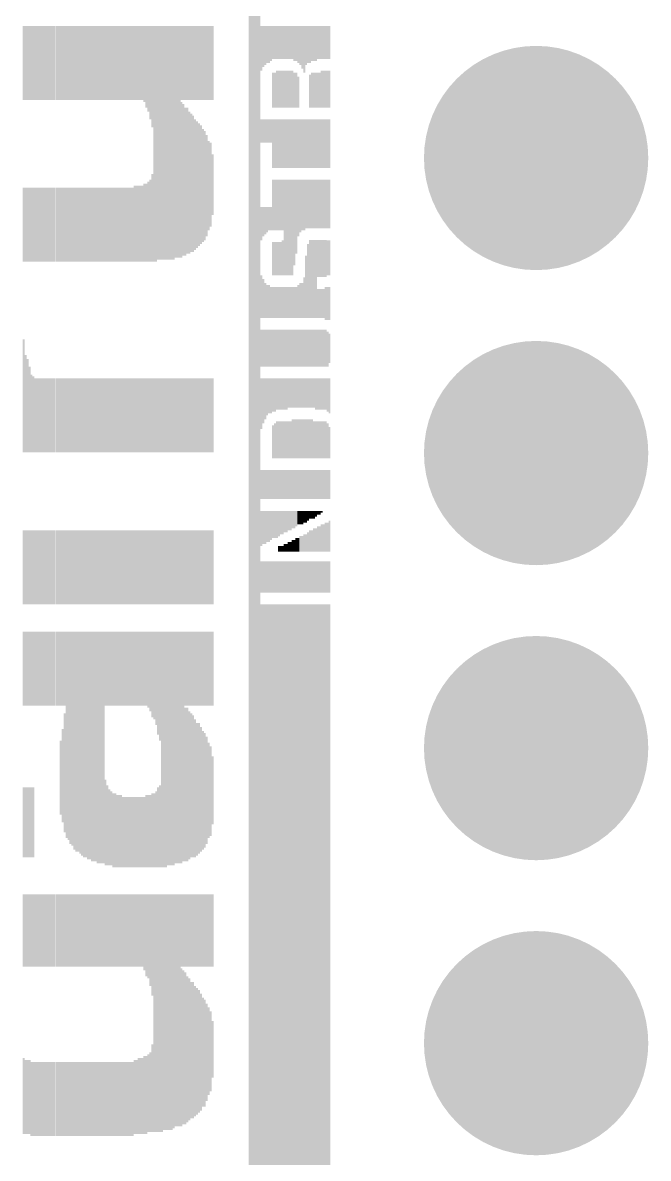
# Model space of a CAD drawing. Extents: x -16.4 to 65.3, y 1 to 69.7.
# Drawn here: x 28.6 to 33.99, y 19.33 to 29.1 of the extents above; entities that cross this region are included whole.
import ezdxf

# ---------------------------------------------------------------- set-up
doc = ezdxf.new("R2010")
doc.units = 0
doc.layers.add('18', color=110, linetype='CONTINUOUS')
doc.layers.add('21', color=40, linetype='CONTINUOUS')

# ---------------------------------------------------------------- blocks, each defined once
blk = doc.blocks.new('RECT')
blk.add_solid([(-0.5, -0.5), (0.5, -0.5), (-0.5, 0.5), (0.5, 0.5)])
blk = doc.blocks.new('ROUNDV')
at = {"const_width": 0.5}
blk.add_lwpolyline([(0, -0.25, 1), (0, 0.25, 1), (0, -0.25)], format="xyb", dxfattribs=at)

msp = doc.modelspace()

# ---------------------------------------------------------------- block references
at = {"layer": '18', "xscale": 1.9304, "yscale": 1.9304}
for p in [(33.02, 27.94), (33.02, 27.94), (33.02, 25.4), (33.02, 25.4), (33.02, 22.86), (33.02, 22.86), (33.02, 20.32), (33.02, 20.32)]:
    msp.add_blockref('ROUNDV', p, dxfattribs=at)
at = {"layer": '21', "rotation": 90}
for p, xscale, yscale in [((30.5547, 24.257), 13.998, 0.0168), ((30.5715, 24.257), 13.998, 0.0167), ((30.5882, 24.257), 13.998, 0.0168), ((30.605, 24.257), 13.998, 0.0167), ((30.6217, 24.257), 13.998, 0.0168), ((30.6385, 24.257), 13.998, 0.0168), ((28.6101, 28.7582), 0.6371, 0.0167), ((28.6268, 28.7582), 0.6371, 0.0168), ((28.6436, 28.7582), 0.6371, 0.0168), ((28.6604, 28.7582), 0.6371, 0.0167), ((28.6771, 28.7582), 0.6371, 0.0168), ((28.6939, 28.7582), 0.6371, 0.0168), ((28.7107, 28.7582), 0.6371, 0.0167), ((28.7274, 28.7582), 0.6371, 0.0168), ((28.7442, 28.7582), 0.6371, 0.0167), ((28.7609, 28.7582), 0.6371, 0.0168), ((28.7777, 28.7582), 0.6371, 0.0168), ((28.7945, 28.7582), 0.6371, 0.0167), ((28.8112, 28.7582), 0.6371, 0.0168), ((28.828, 28.7582), 0.6371, 0.0168), ((28.8448, 28.7582), 0.6371, 0.0167), ((28.8615, 28.7582), 0.6371, 0.0168), ((28.8783, 28.7582), 0.6371, 0.0168), ((28.8951, 28.7582), 0.6371, 0.0167), ((28.9118, 28.7582), 0.6371, 0.0168), ((28.9286, 28.7582), 0.6371, 0.0167), ((28.9453, 28.7582), 0.6371, 0.0168), ((28.9621, 28.7582), 0.6371, 0.0168), ((28.9789, 28.7582), 0.6371, 0.0167), ((28.9956, 28.7582), 0.6371, 0.0168), ((29.0124, 28.7582), 0.6371, 0.0168), ((29.0292, 28.7582), 0.6371, 0.0167), ((29.0459, 28.7582), 0.6371, 0.0168), ((29.0627, 28.7582), 0.6371, 0.0168), ((29.0795, 28.7582), 0.6371, 0.0167), ((29.0962, 28.7582), 0.6371, 0.0168), ((29.113, 28.7582), 0.6371, 0.0168), ((29.1298, 28.7582), 0.6371, 0.0167), ((29.1465, 28.7582), 0.6371, 0.0168), ((29.1633, 28.7582), 0.6371, 0.0167), ((29.18, 28.7582), 0.6371, 0.0168), ((29.1968, 28.7582), 0.6371, 0.0168), ((29.2136, 28.7582), 0.6371, 0.0167), ((29.2303, 28.7582), 0.6371, 0.0168), ((29.2471, 28.7582), 0.6371, 0.0168), ((29.2639, 28.7582), 0.6371, 0.0167), ((29.2806, 28.7582), 0.6371, 0.0168), ((29.2974, 28.7582), 0.6371, 0.0168), ((29.3142, 28.7582), 0.6371, 0.0167), ((29.3309, 28.7582), 0.6371, 0.0168), ((29.3477, 28.7582), 0.6371, 0.0167), ((29.3644, 28.7582), 0.6371, 0.0168), ((29.3812, 28.7582), 0.6371, 0.0168), ((29.398, 28.7582), 0.6371, 0.0167), ((29.4147, 28.7582), 0.6371, 0.0168), ((29.4315, 28.7582), 0.6371, 0.0168), ((29.4483, 28.7582), 0.6371, 0.0167), ((29.465, 28.7582), 0.6371, 0.0168), ((29.4818, 28.7582), 0.6371, 0.0168), ((29.4986, 28.7582), 0.6371, 0.0167), ((29.5153, 28.7582), 0.6371, 0.0168), ((29.5321, 28.7582), 0.6371, 0.0168), ((29.5489, 28.7582), 0.6371, 0.0167), ((29.5656, 28.7582), 0.6371, 0.0168), ((29.5824, 28.7582), 0.6371, 0.0167), ((29.5991, 28.7582), 0.6371, 0.0168), ((29.6159, 28.7582), 0.6371, 0.0168), ((29.6327, 28.7582), 0.6371, 0.0167), ((29.6494, 28.7498), 0.6538, 0.0168), ((29.6662, 28.7247), 0.7041, 0.0168), ((29.683, 28.7079), 0.7377, 0.0167), ((29.6997, 28.6744), 0.8047, 0.0168), ((29.7165, 28.6408), 0.8718, 0.0168), ((29.7333, 28.0625), 2.0285, 0.0167), ((29.75, 28.0625), 2.0285, 0.0168), ((29.7668, 28.0709), 2.0117, 0.0167), ((29.7835, 28.0709), 2.0117, 0.0168), ((29.8003, 28.0709), 2.0117, 0.0168), ((29.8171, 28.0709), 2.0117, 0.0167), ((29.8338, 28.0709), 2.0117, 0.0168), ((29.8506, 28.0709), 2.0117, 0.0168), ((29.8674, 28.0709), 2.0117, 0.0167), ((29.8841, 28.0709), 2.0117, 0.0168), ((29.9009, 28.0709), 2.0117, 0.0168), ((29.9177, 28.0792), 1.995, 0.0167), ((29.9344, 28.0792), 1.995, 0.0168), ((29.9512, 28.0792), 1.995, 0.0168), ((29.968, 28.7582), 0.6371, 0.0167), ((29.9847, 28.7582), 0.6371, 0.0168), ((30.0015, 28.7582), 0.6371, 0.0167), ((30.0182, 28.7582), 0.6371, 0.0168), ((30.035, 28.7582), 0.6371, 0.0168), ((30.0518, 28.7582), 0.6371, 0.0167), ((30.0685, 28.7582), 0.6371, 0.0168), ((30.0853, 28.7582), 0.6371, 0.0168), ((30.1021, 28.7582), 0.6371, 0.0167), ((30.1188, 28.7582), 0.6371, 0.0168), ((30.1356, 28.7582), 0.6371, 0.0168), ((30.1524, 28.7582), 0.6371, 0.0167), ((30.1691, 28.7582), 0.6371, 0.0168), ((30.1859, 28.7582), 0.6371, 0.0167), ((30.2026, 28.7582), 0.6371, 0.0168), ((30.2194, 28.7582), 0.6371, 0.0168), ((30.2362, 28.7582), 0.6371, 0.0167), ((30.6553, 28.8839), 0.3856, 0.0167), ((30.672, 28.9007), 0.3521, 0.0168), ((30.6888, 28.9091), 0.3353, 0.0168), ((30.7056, 28.9174), 0.3186, 0.0167), ((30.7223, 28.9174), 0.3186, 0.0168), ((30.7391, 28.9258), 0.3018, 0.0168), ((30.7559, 28.9342), 0.285, 0.0167), ((30.7726, 28.9342), 0.285, 0.0168), ((30.7894, 28.9342), 0.285, 0.0168), ((30.8062, 28.9342), 0.285, 0.0167), ((30.8229, 28.9342), 0.285, 0.0168), ((30.8397, 28.9342), 0.285, 0.0167), ((30.8564, 28.9342), 0.285, 0.0168), ((30.8732, 28.9342), 0.285, 0.0168), ((30.89, 28.9342), 0.285, 0.0167), ((30.9067, 28.9342), 0.285, 0.0168), ((30.9235, 28.9342), 0.285, 0.0168), ((30.9403, 28.9258), 0.3018, 0.0167), ((30.957, 28.9258), 0.3018, 0.0168), ((30.9738, 28.9174), 0.3186, 0.0168), ((30.9906, 28.9091), 0.3353, 0.0167), ((31.0073, 28.8923), 0.3689, 0.0168), ((31.0241, 28.8755), 0.4024, 0.0167), ((31.0408, 28.9091), 0.3353, 0.0168), ((31.0576, 28.9174), 0.3186, 0.0168), ((31.0744, 28.9174), 0.3186, 0.0167), ((31.0911, 28.9258), 0.3018, 0.0168), ((31.1079, 28.9258), 0.3018, 0.0168), ((31.1247, 28.9258), 0.3018, 0.0167), ((31.1414, 28.9342), 0.285, 0.0168), ((31.1582, 28.9342), 0.285, 0.0168), ((31.175, 28.9342), 0.285, 0.0167), ((31.1917, 28.9342), 0.285, 0.0168), ((31.2085, 28.9342), 0.285, 0.0168), ((31.2253, 28.9342), 0.285, 0.0167), ((31.242, 28.9342), 0.285, 0.0168), ((30.7559, 28.5235), 0.3017, 0.0167), ((30.7726, 28.5235), 0.3017, 0.0168), ((30.7894, 28.5319), 0.3185, 0.0168), ((30.8062, 28.5319), 0.3185, 0.0167), ((30.8229, 28.5319), 0.3185, 0.0168), ((30.8397, 28.5319), 0.3185, 0.0167), ((30.8564, 28.5319), 0.3185, 0.0168), ((30.8732, 28.5319), 0.3185, 0.0168), ((30.89, 28.5319), 0.3185, 0.0167), ((30.9067, 28.5319), 0.3185, 0.0168), ((30.9235, 28.5319), 0.3185, 0.0168), ((30.9403, 28.5235), 0.3017, 0.0167), ((30.957, 28.5235), 0.3017, 0.0168), ((31.0744, 28.5151), 0.285, 0.0167), ((31.0911, 28.5235), 0.3017, 0.0168), ((31.1079, 28.5235), 0.3017, 0.0168), ((31.1247, 28.5235), 0.3017, 0.0167), ((31.1414, 28.5235), 0.3017, 0.0168), ((31.1582, 28.5235), 0.3017, 0.0168), ((31.175, 28.5319), 0.3185, 0.0167), ((31.1917, 28.5319), 0.3185, 0.0168), ((31.2085, 28.5319), 0.3185, 0.0168), ((31.2253, 28.5319), 0.3185, 0.0167), ((31.242, 28.5319), 0.3185, 0.0168), ((30.9738, 28.5067), 0.2682, 0.0168), ((29.968, 27.7523), 1.3412, 0.0167), ((29.9847, 27.7523), 1.3076, 0.0168), ((30.0015, 27.7355), 1.2741, 0.0167), ((30.0182, 27.744), 1.2573, 0.0168), ((30.035, 27.7272), 1.2237, 0.0168), ((30.0518, 27.7272), 1.1903, 0.0167), ((30.0685, 27.7188), 1.1735, 0.0168), ((30.0853, 27.7104), 1.1232, 0.0168), ((30.1021, 27.7104), 1.0896, 0.0167), ((30.6553, 28.1714), 0.2012, 0.0167), ((30.672, 28.1714), 0.2012, 0.0168), ((30.6888, 28.1714), 0.2012, 0.0168), ((30.7056, 28.1714), 0.2012, 0.0167), ((30.7223, 28.1714), 0.2012, 0.0168), ((30.7391, 28.1714), 0.2012, 0.0168), ((30.7559, 28.0625), 0.4191, 0.0167), ((30.7726, 28.0625), 0.4191, 0.0168), ((30.7894, 28.0625), 0.4191, 0.0168), ((30.8062, 28.0625), 0.4191, 0.0167), ((30.8229, 28.0625), 0.4191, 0.0168), ((30.8397, 28.0625), 0.4191, 0.0167), ((30.8564, 28.0625), 0.4191, 0.0168), ((30.8732, 28.0625), 0.4191, 0.0168), ((30.89, 28.0625), 0.4191, 0.0167), ((30.9067, 28.0625), 0.4191, 0.0168), ((30.9235, 28.0625), 0.4191, 0.0168), ((30.9403, 28.0625), 0.4191, 0.0167), ((30.957, 28.0625), 0.4191, 0.0168), ((30.9738, 28.0625), 0.4191, 0.0168), ((30.9906, 28.0625), 0.4191, 0.0167), ((31.0073, 28.0625), 0.4191, 0.0168), ((31.0241, 28.0625), 0.4191, 0.0167), ((31.0408, 28.0625), 0.4191, 0.0168), ((31.0576, 28.0625), 0.4191, 0.0168), ((31.0744, 28.0625), 0.4191, 0.0167), ((31.0911, 28.0625), 0.4191, 0.0168), ((31.1079, 28.0625), 0.4191, 0.0168), ((31.1247, 28.0625), 0.4191, 0.0167), ((31.1414, 28.0625), 0.4191, 0.0168), ((31.1582, 28.0625), 0.4191, 0.0168), ((31.175, 28.0625), 0.4191, 0.0167), ((31.1917, 28.0625), 0.4191, 0.0168), ((31.2085, 28.0625), 0.4191, 0.0168), ((31.2253, 28.0625), 0.4191, 0.0167), ((31.242, 28.0625), 0.4191, 0.0168), ((30.1188, 27.7104), 1.0562, 0.0168), ((30.1356, 27.7104), 1.0226, 0.0168), ((30.1524, 27.702), 0.9724, 0.0167), ((30.1691, 27.702), 0.9388, 0.0168), ((30.1859, 27.702), 0.8718, 0.0167), ((30.2026, 27.702), 0.7712, 0.0168), ((30.2194, 27.7104), 0.7208, 0.0168), ((30.2362, 27.7104), 0.5197, 0.0167), ((29.7165, 27.4254), 0.7544, 0.0168), ((28.6101, 27.3667), 0.637, 0.0167), ((28.6268, 27.3667), 0.637, 0.0168), ((28.6436, 27.3667), 0.637, 0.0168), ((28.6604, 27.3667), 0.637, 0.0167), ((28.6771, 27.3667), 0.637, 0.0168), ((28.6939, 27.3667), 0.637, 0.0168), ((28.7107, 27.3667), 0.637, 0.0167), ((28.7274, 27.3667), 0.637, 0.0168), ((28.7442, 27.3667), 0.637, 0.0167), ((28.7609, 27.3667), 0.637, 0.0168), ((28.7777, 27.3667), 0.637, 0.0168), ((28.7945, 27.3667), 0.637, 0.0167), ((28.8112, 27.3667), 0.637, 0.0168), ((28.828, 27.3667), 0.637, 0.0168), ((28.8448, 27.3667), 0.637, 0.0167), ((28.8615, 27.3667), 0.637, 0.0168), ((28.8783, 27.3667), 0.637, 0.0168), ((28.8951, 27.3667), 0.637, 0.0167), ((28.9118, 27.3667), 0.637, 0.0168), ((28.9286, 27.3667), 0.637, 0.0167), ((28.9453, 27.3667), 0.637, 0.0168), ((28.9621, 27.3667), 0.637, 0.0168), ((28.9789, 27.3667), 0.637, 0.0167), ((28.9956, 27.3667), 0.637, 0.0168), ((29.0124, 27.3667), 0.637, 0.0168), ((29.0292, 27.3667), 0.637, 0.0167), ((29.0459, 27.3667), 0.637, 0.0168), ((29.0627, 27.3667), 0.637, 0.0168), ((29.0795, 27.3667), 0.637, 0.0167), ((29.0962, 27.3667), 0.637, 0.0168), ((29.113, 27.3667), 0.637, 0.0168), ((29.1298, 27.3667), 0.637, 0.0167), ((29.1465, 27.3667), 0.637, 0.0168), ((29.1633, 27.3667), 0.637, 0.0167), ((29.18, 27.3667), 0.637, 0.0168), ((29.1968, 27.3667), 0.637, 0.0168), ((29.2136, 27.3667), 0.637, 0.0167), ((29.2303, 27.3667), 0.637, 0.0168), ((29.2471, 27.3667), 0.637, 0.0168), ((29.2639, 27.3667), 0.637, 0.0167), ((29.2806, 27.3667), 0.637, 0.0168), ((29.2974, 27.3667), 0.637, 0.0168), ((29.3142, 27.3667), 0.637, 0.0167), ((29.3309, 27.3667), 0.637, 0.0168), ((29.3477, 27.3667), 0.637, 0.0167), ((29.3644, 27.3667), 0.637, 0.0168), ((29.3812, 27.3667), 0.637, 0.0168), ((29.398, 27.3667), 0.637, 0.0167), ((29.4147, 27.3667), 0.637, 0.0168), ((29.4315, 27.3667), 0.637, 0.0168), ((29.4483, 27.3667), 0.637, 0.0167), ((29.465, 27.3667), 0.637, 0.0168), ((29.4818, 27.3667), 0.637, 0.0168), ((29.4986, 27.3667), 0.637, 0.0167), ((29.5153, 27.3667), 0.637, 0.0168), ((29.5321, 27.3667), 0.637, 0.0168), ((29.5489, 27.3667), 0.637, 0.0167), ((29.5656, 27.3751), 0.6538, 0.0168), ((29.5824, 27.3751), 0.6538, 0.0167), ((29.5991, 27.3751), 0.6538, 0.0168), ((29.6159, 27.3751), 0.6538, 0.0168), ((29.6327, 27.3751), 0.6538, 0.0167), ((29.6494, 27.3835), 0.6706, 0.0168), ((29.6662, 27.3835), 0.6706, 0.0168), ((29.683, 27.3919), 0.6873, 0.0167), ((29.6997, 27.4002), 0.7041, 0.0168), ((30.7559, 27.5343), 0.4359, 0.0167), ((30.7726, 27.5343), 0.4359, 0.0168), ((30.7894, 27.5343), 0.4359, 0.0168), ((30.8062, 27.5343), 0.4359, 0.0167), ((30.8229, 27.5343), 0.4359, 0.0168), ((30.8397, 27.5343), 0.4359, 0.0167), ((30.8564, 27.3416), 0.8214, 0.0168), ((30.8732, 27.3416), 0.8214, 0.0168), ((30.89, 27.3416), 0.8214, 0.0167), ((30.9067, 27.3416), 0.8214, 0.0168), ((30.9235, 27.3416), 0.8214, 0.0168), ((30.9403, 27.3835), 0.7376, 0.0167), ((30.957, 27.4338), 0.637, 0.0168), ((30.9738, 27.5092), 0.4862, 0.0168), ((30.9906, 27.526), 0.4526, 0.0167), ((31.0073, 27.5343), 0.4359, 0.0168), ((31.0241, 27.5343), 0.4359, 0.0167), ((31.0408, 27.5428), 0.4191, 0.0168), ((31.0576, 27.5428), 0.4191, 0.0168), ((31.0744, 27.5428), 0.4191, 0.0167), ((31.0911, 27.5428), 0.4191, 0.0168), ((31.1079, 27.5428), 0.4191, 0.0168), ((31.1247, 27.5428), 0.4191, 0.0167), ((31.1414, 27.5428), 0.4191, 0.0168), ((31.1582, 27.5428), 0.4191, 0.0168), ((31.175, 27.5428), 0.4191, 0.0167), ((31.1917, 27.5428), 0.4191, 0.0168), ((31.2085, 27.5428), 0.4191, 0.0168), ((31.2253, 27.5428), 0.4191, 0.0167), ((31.242, 27.5428), 0.4191, 0.0168), ((30.6553, 27.3751), 0.285, 0.0167), ((30.672, 27.3919), 0.2515, 0.0168), ((30.6888, 27.4002), 0.2347, 0.0168), ((30.7056, 27.4087), 0.2179, 0.0167), ((30.7223, 27.417), 0.2012, 0.0168), ((30.7391, 27.417), 0.2012, 0.0168), ((30.7559, 27.0734), 0.2849, 0.0167), ((30.7726, 27.0734), 0.2849, 0.0168), ((30.7894, 27.0734), 0.2849, 0.0168), ((30.8062, 27.0734), 0.2849, 0.0167), ((30.8229, 27.0734), 0.2849, 0.0168), ((30.8397, 27.0817), 0.3017, 0.0167), ((31.0576, 26.8806), 0.637, 0.0168), ((31.0744, 26.8974), 0.6705, 0.0167), ((31.0911, 26.8974), 0.6705, 0.0168), ((31.1079, 26.8974), 0.6705, 0.0168), ((31.1247, 26.8974), 0.6705, 0.0167), ((31.1414, 27.0734), 0.3185, 0.0168), ((31.1582, 27.0734), 0.3185, 0.0168), ((31.175, 27.0734), 0.3185, 0.0167), ((31.1917, 27.0734), 0.3185, 0.0168), ((31.2085, 27.0734), 0.3185, 0.0168), ((31.2253, 27.0817), 0.3017, 0.0167), ((31.242, 27.0817), 0.3017, 0.0168), ((31.0408, 26.8303), 0.5364, 0.0168), ((30.6553, 26.7465), 0.3688, 0.0167), ((30.672, 26.7297), 0.3352, 0.0168), ((31.0241, 26.7381), 0.352, 0.0167), ((30.6888, 26.713), 0.3017, 0.0168), ((30.7056, 26.7046), 0.2849, 0.0167), ((30.7223, 26.7046), 0.2849, 0.0168), ((30.7391, 26.6962), 0.2682, 0.0168), ((30.7559, 26.6962), 0.2682, 0.0167), ((30.7726, 26.6962), 0.2682, 0.0168), ((30.7894, 26.6962), 0.2682, 0.0168), ((30.8062, 26.6962), 0.2682, 0.0167), ((30.8229, 26.6962), 0.2682, 0.0168), ((30.8397, 26.6962), 0.2682, 0.0167), ((30.8564, 26.6962), 0.2682, 0.0168), ((30.8732, 26.6962), 0.2682, 0.0168), ((30.89, 26.6962), 0.2682, 0.0167), ((30.9067, 26.6962), 0.2682, 0.0168), ((30.9235, 26.6962), 0.2682, 0.0168), ((30.9403, 26.6962), 0.2682, 0.0167), ((30.957, 26.6962), 0.2682, 0.0168), ((30.9738, 26.7046), 0.2849, 0.0168), ((30.9906, 26.713), 0.3017, 0.0167), ((31.0073, 26.713), 0.3017, 0.0168), ((31.1414, 26.6878), 0.2514, 0.0168), ((31.1582, 26.6878), 0.2514, 0.0168), ((31.175, 26.6878), 0.2514, 0.0167), ((31.1917, 26.6878), 0.2514, 0.0168), ((31.2085, 26.6878), 0.285, 0.0168), ((31.2253, 26.6878), 0.285, 0.0167), ((31.242, 26.6878), 0.285, 0.0168), ((30.6553, 26.3023), 0.3185, 0.0167), ((30.672, 26.3023), 0.3185, 0.0168), ((30.6888, 26.3023), 0.3185, 0.0168), ((30.7056, 26.3023), 0.3185, 0.0167), ((30.7223, 26.3023), 0.3185, 0.0168), ((30.7391, 26.3023), 0.3185, 0.0168), ((30.7559, 26.3023), 0.3185, 0.0167), ((30.7726, 26.3023), 0.3185, 0.0168), ((30.7894, 26.3023), 0.3185, 0.0168), ((30.8062, 26.3023), 0.3185, 0.0167), ((30.8229, 26.3023), 0.3185, 0.0168), ((30.8397, 26.3023), 0.3185, 0.0167), ((30.8564, 26.3023), 0.3185, 0.0168), ((30.8732, 26.3023), 0.3185, 0.0168), ((30.89, 26.3023), 0.3185, 0.0167), ((30.9067, 26.3023), 0.3185, 0.0168), ((30.9235, 26.3023), 0.3185, 0.0168), ((30.9403, 26.3023), 0.3185, 0.0167), ((30.957, 26.3023), 0.3185, 0.0168), ((30.9738, 26.3023), 0.3185, 0.0168), ((30.9906, 26.3023), 0.3185, 0.0167), ((31.0073, 26.3023), 0.3185, 0.0168), ((31.0241, 26.3023), 0.3185, 0.0167), ((31.0408, 26.3023), 0.3185, 0.0168), ((31.0576, 26.3023), 0.3185, 0.0168), ((31.0744, 26.3023), 0.3185, 0.0167), ((31.0911, 26.3023), 0.3185, 0.0168), ((31.1079, 26.3023), 0.3185, 0.0168), ((31.1247, 26.3023), 0.3185, 0.0167), ((31.1414, 26.3023), 0.3185, 0.0168), ((31.1582, 26.3023), 0.3185, 0.0168), ((31.175, 26.3023), 0.3185, 0.0167), ((31.1917, 26.3023), 0.3185, 0.0168), ((31.2085, 26.3023), 0.3185, 0.0168), ((31.2253, 26.2939), 0.3017, 0.0167), ((31.242, 26.3022), 0.2514, 0.0168), ((28.6101, 25.8915), 0.9723, 0.0167), ((28.6268, 25.8244), 0.8382, 0.0168), ((28.6436, 25.8077), 0.8047, 0.0168), ((28.6604, 25.7742), 0.7377, 0.0167), ((28.6771, 25.7406), 0.6706, 0.0168), ((28.6939, 25.7322), 0.6538, 0.0168), ((28.7107, 25.7239), 0.6371, 0.0167), ((28.7274, 25.7239), 0.6371, 0.0168), ((28.7442, 25.7239), 0.6371, 0.0167), ((28.7609, 25.7239), 0.6371, 0.0168), ((28.7777, 25.7239), 0.6371, 0.0168), ((28.7945, 25.7239), 0.6371, 0.0167), ((28.8112, 25.7239), 0.6371, 0.0168), ((28.828, 25.7239), 0.6371, 0.0168), ((28.8448, 25.7239), 0.6371, 0.0167), ((28.8615, 25.7239), 0.6371, 0.0168), ((28.8783, 25.7239), 0.6371, 0.0168), ((28.8951, 25.7239), 0.6371, 0.0167), ((28.9118, 25.7239), 0.6371, 0.0168), ((28.9286, 25.7239), 0.6371, 0.0167), ((28.9453, 25.7239), 0.6371, 0.0168), ((28.9621, 25.7239), 0.6371, 0.0168), ((28.9789, 25.7239), 0.6371, 0.0167), ((28.9956, 25.7239), 0.6371, 0.0168), ((29.0124, 25.7239), 0.6371, 0.0168), ((29.0292, 25.7239), 0.6371, 0.0167), ((29.0459, 25.7239), 0.6371, 0.0168), ((29.0627, 25.7239), 0.6371, 0.0168), ((29.0795, 25.7239), 0.6371, 0.0167), ((29.0962, 25.7239), 0.6371, 0.0168), ((29.113, 25.7239), 0.6371, 0.0168), ((29.1298, 25.7239), 0.6371, 0.0167), ((29.1465, 25.7239), 0.6371, 0.0168), ((29.1633, 25.7239), 0.6371, 0.0167), ((29.18, 25.7239), 0.6371, 0.0168), ((29.1968, 25.7239), 0.6371, 0.0168), ((29.2136, 25.7239), 0.6371, 0.0167), ((29.2303, 25.7239), 0.6371, 0.0168), ((29.2471, 25.7239), 0.6371, 0.0168), ((29.2639, 25.7239), 0.6371, 0.0167), ((29.2806, 25.7239), 0.6371, 0.0168), ((29.2974, 25.7239), 0.6371, 0.0168), ((29.3142, 25.7239), 0.6371, 0.0167), ((29.3309, 25.7239), 0.6371, 0.0168), ((29.3477, 25.7239), 0.6371, 0.0167), ((29.3644, 25.7239), 0.6371, 0.0168), ((29.3812, 25.7239), 0.6371, 0.0168), ((29.398, 25.7239), 0.6371, 0.0167), ((29.4147, 25.7239), 0.6371, 0.0168), ((29.4315, 25.7239), 0.6371, 0.0168), ((29.4483, 25.7239), 0.6371, 0.0167), ((29.465, 25.7239), 0.6371, 0.0168), ((29.4818, 25.7239), 0.6371, 0.0168), ((29.4986, 25.7239), 0.6371, 0.0167), ((29.5153, 25.7239), 0.6371, 0.0168), ((29.5321, 25.7239), 0.6371, 0.0168), ((29.5489, 25.7239), 0.6371, 0.0167), ((29.5656, 25.7239), 0.6371, 0.0168), ((29.5824, 25.7239), 0.6371, 0.0167), ((29.5991, 25.7239), 0.6371, 0.0168), ((29.6159, 25.7239), 0.6371, 0.0168), ((29.6327, 25.7239), 0.6371, 0.0167), ((29.6494, 25.7239), 0.6371, 0.0168), ((29.6662, 25.7239), 0.6371, 0.0168), ((29.683, 25.7239), 0.6371, 0.0167), ((29.6997, 25.7239), 0.6371, 0.0168), ((29.7165, 25.7239), 0.6371, 0.0168), ((29.7333, 25.7239), 0.6371, 0.0167), ((29.75, 25.7239), 0.6371, 0.0168), ((29.7668, 25.7239), 0.6371, 0.0167), ((29.7835, 25.7239), 0.6371, 0.0168), ((29.8003, 25.7239), 0.6371, 0.0168), ((29.8171, 25.7239), 0.6371, 0.0167), ((29.8338, 25.7239), 0.6371, 0.0168), ((29.8506, 25.7239), 0.6371, 0.0168), ((29.8674, 25.7239), 0.6371, 0.0167), ((29.8841, 25.7239), 0.6371, 0.0168), ((29.9009, 25.7239), 0.6371, 0.0168), ((29.9177, 25.7239), 0.6371, 0.0167), ((29.9344, 25.7239), 0.6371, 0.0168), ((29.9512, 25.7239), 0.6371, 0.0168), ((29.968, 25.7239), 0.6371, 0.0167), ((29.9847, 25.7239), 0.6371, 0.0168), ((30.0015, 25.7239), 0.6371, 0.0167), ((30.0182, 25.7239), 0.6371, 0.0168), ((30.035, 25.7239), 0.6371, 0.0168), ((30.0518, 25.7239), 0.6371, 0.0167), ((30.0685, 25.7239), 0.6371, 0.0168), ((30.0853, 25.7239), 0.6371, 0.0168), ((30.1021, 25.7239), 0.6371, 0.0167), ((30.1188, 25.7239), 0.6371, 0.0168), ((30.1356, 25.7239), 0.6371, 0.0168), ((30.1524, 25.7239), 0.6371, 0.0167), ((30.1691, 25.7239), 0.6371, 0.0168), ((30.1859, 25.7239), 0.6371, 0.0167), ((30.2026, 25.7239), 0.6371, 0.0168), ((30.2194, 25.7239), 0.6371, 0.0168), ((30.2362, 25.7239), 0.6371, 0.0167), ((30.6553, 25.8245), 0.4359, 0.0167), ((30.672, 25.8496), 0.3856, 0.0168), ((30.6888, 25.8664), 0.3521, 0.0168), ((30.7056, 25.8832), 0.3185, 0.0167), ((30.7223, 25.8915), 0.3018, 0.0168), ((30.7391, 25.8915), 0.3018, 0.0168), ((30.7559, 25.8999), 0.285, 0.0167), ((30.7726, 25.8999), 0.285, 0.0168), ((30.7894, 25.9083), 0.2683, 0.0168), ((30.8062, 25.9083), 0.2683, 0.0167), ((30.8229, 25.9083), 0.2683, 0.0168), ((30.8397, 25.9083), 0.2683, 0.0167), ((30.8564, 25.9083), 0.2683, 0.0168), ((30.8732, 25.9083), 0.2683, 0.0168), ((30.89, 25.9167), 0.2515, 0.0167), ((30.9067, 25.9167), 0.2515, 0.0168), ((30.9235, 25.9167), 0.2515, 0.0168), ((30.9403, 25.9167), 0.2515, 0.0167), ((30.957, 25.9167), 0.2515, 0.0168), ((30.9738, 25.9167), 0.2515, 0.0168), ((30.9906, 25.9167), 0.2515, 0.0167), ((31.0073, 25.9167), 0.2515, 0.0168), ((31.0241, 25.9167), 0.2515, 0.0167), ((31.0408, 25.9167), 0.2515, 0.0168), ((31.0576, 25.9167), 0.2515, 0.0168), ((31.0744, 25.9167), 0.2515, 0.0167), ((31.0911, 25.9167), 0.2515, 0.0168), ((31.1079, 25.9167), 0.2515, 0.0168), ((31.1247, 25.9083), 0.2683, 0.0167), ((31.1414, 25.9083), 0.2683, 0.0168), ((31.1582, 25.9083), 0.2683, 0.0168), ((31.175, 25.9083), 0.2683, 0.0167), ((31.1917, 25.9083), 0.2683, 0.0168), ((31.2085, 25.9083), 0.2683, 0.0168), ((31.2253, 25.8999), 0.285, 0.0167), ((31.242, 25.8915), 0.3018, 0.0168), ((30.7559, 25.4975), 0.285, 0.0167), ((30.7726, 25.5059), 0.3018, 0.0168), ((30.7894, 25.5143), 0.3186, 0.0168), ((30.8062, 25.5143), 0.3186, 0.0167), ((30.8229, 25.5143), 0.3186, 0.0168), ((30.8397, 25.5143), 0.3186, 0.0167), ((30.8564, 25.5143), 0.3186, 0.0168), ((30.8732, 25.5143), 0.3186, 0.0168), ((30.89, 25.5143), 0.3186, 0.0167), ((30.9067, 25.5143), 0.3186, 0.0168), ((30.9235, 25.5227), 0.3353, 0.0168), ((30.9403, 25.5227), 0.3353, 0.0167), ((30.957, 25.5227), 0.3353, 0.0168), ((30.9738, 25.5227), 0.3353, 0.0168), ((30.9906, 25.5227), 0.3353, 0.0167), ((31.0073, 25.5227), 0.3353, 0.0168), ((31.0241, 25.5227), 0.3353, 0.0167), ((31.0408, 25.5227), 0.3353, 0.0168), ((31.0576, 25.5227), 0.3353, 0.0168), ((31.0744, 25.5227), 0.3353, 0.0167), ((31.0911, 25.5227), 0.3353, 0.0168), ((31.1079, 25.5143), 0.3186, 0.0168), ((31.1247, 25.5143), 0.3186, 0.0167), ((31.1414, 25.5143), 0.3186, 0.0168), ((31.1582, 25.5143), 0.3186, 0.0168), ((31.175, 25.5143), 0.3186, 0.0167), ((31.1917, 25.5143), 0.3186, 0.0168), ((31.2085, 25.5143), 0.3186, 0.0168), ((31.2253, 25.5059), 0.3018, 0.0167), ((31.242, 25.4892), 0.2683, 0.0168), ((30.6553, 25.1288), 0.2515, 0.0167), ((30.672, 25.1288), 0.2515, 0.0168), ((30.6888, 25.1288), 0.2515, 0.0168), ((30.7056, 25.1288), 0.2515, 0.0167), ((30.7223, 25.1288), 0.2515, 0.0168), ((30.7391, 25.1288), 0.2515, 0.0168), ((30.7559, 25.1288), 0.2515, 0.0167), ((30.7726, 25.1288), 0.2515, 0.0168), ((30.7894, 25.1288), 0.2515, 0.0168), ((30.8062, 25.1288), 0.2515, 0.0167), ((30.8229, 25.1288), 0.2515, 0.0168), ((30.8397, 25.1288), 0.2515, 0.0167), ((30.8564, 25.1288), 0.2515, 0.0168), ((30.8732, 25.1288), 0.2515, 0.0168), ((30.89, 25.1288), 0.2515, 0.0167), ((30.9067, 25.1288), 0.2515, 0.0168), ((30.9235, 25.1288), 0.2515, 0.0168), ((30.9403, 25.1288), 0.2515, 0.0167), ((30.957, 25.1288), 0.2515, 0.0168), ((30.9738, 25.1288), 0.2515, 0.0168), ((30.9906, 25.1288), 0.2515, 0.0167), ((31.0073, 25.1288), 0.2515, 0.0168), ((31.0241, 25.1288), 0.2515, 0.0167), ((31.0408, 25.1288), 0.2515, 0.0168), ((31.0576, 25.1288), 0.2515, 0.0168), ((31.0744, 25.1288), 0.2515, 0.0167), ((31.0911, 25.1288), 0.2515, 0.0168), ((31.1079, 25.1288), 0.2515, 0.0168), ((31.1247, 25.1288), 0.2515, 0.0167), ((31.1414, 25.1288), 0.2515, 0.0168), ((31.1582, 25.1288), 0.2515, 0.0168), ((31.175, 25.1288), 0.2515, 0.0167), ((31.1917, 25.1288), 0.2515, 0.0168), ((31.2085, 25.1288), 0.2515, 0.0168), ((31.2253, 25.1288), 0.2515, 0.0167), ((31.242, 25.1288), 0.2515, 0.0168), ((30.6553, 24.7516), 0.3017, 0.0167), ((30.672, 24.7599), 0.285, 0.0168), ((30.6888, 24.7599), 0.285, 0.0168), ((30.7056, 24.7683), 0.2682, 0.0167), ((30.7223, 24.7683), 0.2682, 0.0168), ((30.7391, 24.7767), 0.2514, 0.0168), ((30.7559, 24.7851), 0.2347, 0.0167), ((30.7726, 24.7851), 0.2347, 0.0168), ((30.7894, 24.7851), 0.2347, 0.0168), ((30.8062, 24.7934), 0.2179, 0.0167), ((30.8229, 24.8018), 0.2012, 0.0168), ((30.8397, 24.8018), 0.2012, 0.0167), ((30.8564, 24.8102), 0.1844, 0.0168), ((30.8732, 24.8102), 0.1844, 0.0168), ((30.89, 24.8186), 0.1676, 0.0167), ((30.9067, 24.8186), 0.1676, 0.0168), ((30.9235, 24.827), 0.1509, 0.0168), ((30.9403, 24.827), 0.1509, 0.0167), ((30.957, 24.8354), 0.1341, 0.0168), ((30.9738, 24.8438), 0.1173, 0.0168), ((30.9906, 24.8438), 0.1173, 0.0167), ((31.0073, 24.8438), 0.1173, 0.0168), ((31.0241, 24.8521), 0.1006, 0.0167), ((31.0408, 24.8521), 0.1006, 0.0168), ((31.0576, 24.8605), 0.0838, 0.0168), ((31.0744, 24.8689), 0.067, 0.0167), ((31.0911, 24.8689), 0.067, 0.0168), ((31.1079, 24.8689), 0.067, 0.0168), ((31.1247, 24.8773), 0.0503, 0.0167), ((31.1414, 24.8857), 0.0335, 0.0168), ((31.1582, 24.8857), 0.0335, 0.0168), ((31.175, 24.8941), 0.0167, 0.0167), ((28.6101, 24.4163), 0.6371, 0.0167), ((28.6268, 24.4163), 0.6371, 0.0168), ((28.6436, 24.4163), 0.6371, 0.0168), ((28.6604, 24.4163), 0.6371, 0.0167), ((28.6771, 24.4163), 0.6371, 0.0168), ((28.6939, 24.4163), 0.6371, 0.0168), ((28.7107, 24.4163), 0.6371, 0.0167), ((28.7274, 24.4163), 0.6371, 0.0168), ((28.7442, 24.4163), 0.6371, 0.0167), ((28.7609, 24.4163), 0.6371, 0.0168), ((28.7777, 24.4163), 0.6371, 0.0168), ((28.7945, 24.4163), 0.6371, 0.0167), ((28.8112, 24.4163), 0.6371, 0.0168), ((28.828, 24.4163), 0.6371, 0.0168), ((28.8448, 24.4163), 0.6371, 0.0167), ((28.8615, 24.4163), 0.6371, 0.0168), ((28.8783, 24.4163), 0.6371, 0.0168), ((28.8951, 24.4163), 0.6371, 0.0167), ((28.9118, 24.4163), 0.6371, 0.0168), ((28.9286, 24.4163), 0.6371, 0.0167), ((28.9453, 24.4163), 0.6371, 0.0168), ((28.9621, 24.4163), 0.6371, 0.0168), ((28.9789, 24.4163), 0.6371, 0.0167), ((28.9956, 24.4163), 0.6371, 0.0168), ((29.0124, 24.4163), 0.6371, 0.0168), ((29.0292, 24.4163), 0.6371, 0.0167), ((29.0459, 24.4163), 0.6371, 0.0168), ((29.0627, 24.4163), 0.6371, 0.0168), ((29.0795, 24.4163), 0.6371, 0.0167), ((29.0962, 24.4163), 0.6371, 0.0168), ((29.113, 24.4163), 0.6371, 0.0168), ((29.1298, 24.4163), 0.6371, 0.0167), ((29.1465, 24.4163), 0.6371, 0.0168), ((29.1633, 24.4163), 0.6371, 0.0167), ((29.18, 24.4163), 0.6371, 0.0168), ((29.1968, 24.4163), 0.6371, 0.0168), ((29.2136, 24.4163), 0.6371, 0.0167), ((29.2303, 24.4163), 0.6371, 0.0168), ((29.2471, 24.4163), 0.6371, 0.0168), ((29.2639, 24.4163), 0.6371, 0.0167), ((29.2806, 24.4163), 0.6371, 0.0168), ((29.2974, 24.4163), 0.6371, 0.0168), ((29.3142, 24.4163), 0.6371, 0.0167), ((29.3309, 24.4163), 0.6371, 0.0168), ((29.3477, 24.4163), 0.6371, 0.0167), ((29.3644, 24.4163), 0.6371, 0.0168), ((29.3812, 24.4163), 0.6371, 0.0168), ((29.398, 24.4163), 0.6371, 0.0167), ((29.4147, 24.4163), 0.6371, 0.0168), ((29.4315, 24.4163), 0.6371, 0.0168), ((29.4483, 24.4163), 0.6371, 0.0167), ((29.465, 24.4163), 0.6371, 0.0168), ((29.4818, 24.4163), 0.6371, 0.0168), ((29.4986, 24.4163), 0.6371, 0.0167), ((29.5153, 24.4163), 0.6371, 0.0168), ((29.5321, 24.4163), 0.6371, 0.0168), ((29.5489, 24.4163), 0.6371, 0.0167), ((29.5656, 24.4163), 0.6371, 0.0168), ((29.5824, 24.4163), 0.6371, 0.0167), ((29.5991, 24.4163), 0.6371, 0.0168), ((29.6159, 24.4163), 0.6371, 0.0168), ((29.6327, 24.4163), 0.6371, 0.0167), ((29.6494, 24.4163), 0.6371, 0.0168), ((29.6662, 24.4163), 0.6371, 0.0168), ((29.683, 24.4163), 0.6371, 0.0167), ((29.6997, 24.4163), 0.6371, 0.0168), ((29.7165, 24.4163), 0.6371, 0.0168), ((29.7333, 24.4163), 0.6371, 0.0167), ((29.75, 24.4163), 0.6371, 0.0168), ((29.7668, 24.4163), 0.6371, 0.0167), ((29.7835, 24.4163), 0.6371, 0.0168), ((29.8003, 24.4163), 0.6371, 0.0168), ((29.8171, 24.4163), 0.6371, 0.0167), ((29.8338, 24.4163), 0.6371, 0.0168), ((29.8506, 24.4163), 0.6371, 0.0168), ((29.8674, 24.4163), 0.6371, 0.0167), ((29.8841, 24.4163), 0.6371, 0.0168), ((29.9009, 24.4163), 0.6371, 0.0168), ((29.9177, 24.4163), 0.6371, 0.0167), ((29.9344, 24.4163), 0.6371, 0.0168), ((29.9512, 24.4163), 0.6371, 0.0168), ((29.968, 24.4163), 0.6371, 0.0167), ((29.9847, 24.4163), 0.6371, 0.0168), ((30.0015, 24.4163), 0.6371, 0.0167), ((30.0182, 24.4163), 0.6371, 0.0168), ((30.035, 24.4163), 0.6371, 0.0168), ((30.0518, 24.4163), 0.6371, 0.0167), ((30.0685, 24.4163), 0.6371, 0.0168), ((30.0853, 24.4163), 0.6371, 0.0168), ((30.1021, 24.4163), 0.6371, 0.0167), ((30.1188, 24.4163), 0.6371, 0.0168), ((30.1356, 24.4163), 0.6371, 0.0168), ((30.1524, 24.4163), 0.6371, 0.0167), ((30.1691, 24.4163), 0.6371, 0.0168), ((30.1859, 24.4163), 0.6371, 0.0167), ((30.2026, 24.4163), 0.6371, 0.0168), ((30.2194, 24.4163), 0.6371, 0.0168), ((30.2362, 24.4163), 0.6371, 0.0167), ((31.0744, 24.6426), 0.1844, 0.0167), ((31.0911, 24.6426), 0.1844, 0.0168), ((31.1079, 24.651), 0.2011, 0.0168), ((31.1247, 24.651), 0.2011, 0.0167), ((31.1414, 24.6593), 0.2179, 0.0168), ((31.1582, 24.6593), 0.2179, 0.0168), ((31.175, 24.6678), 0.2347, 0.0167), ((31.1917, 24.6678), 0.2347, 0.0168), ((31.2085, 24.6761), 0.2514, 0.0168), ((31.2253, 24.6761), 0.2514, 0.0167), ((31.242, 24.6845), 0.2682, 0.0168), ((30.9235, 24.6007), 0.1006, 0.0168), ((30.9403, 24.6007), 0.1006, 0.0167), ((30.957, 24.609), 0.1173, 0.0168), ((30.9738, 24.609), 0.1173, 0.0168), ((30.9906, 24.6175), 0.1341, 0.0167), ((31.0073, 24.6175), 0.1341, 0.0168), ((31.0241, 24.6258), 0.1508, 0.0167), ((31.0408, 24.6258), 0.1508, 0.0168), ((31.0576, 24.6342), 0.1676, 0.0168), ((30.8062, 24.5755), 0.0503, 0.0167), ((30.8229, 24.5755), 0.0503, 0.0168), ((30.8397, 24.5755), 0.0503, 0.0167), ((30.8564, 24.5839), 0.067, 0.0168), ((30.8732, 24.5839), 0.067, 0.0168), ((30.89, 24.5923), 0.0838, 0.0167), ((30.9067, 24.5923), 0.0838, 0.0168), ((30.6553, 24.3325), 0.2683, 0.0167), ((30.672, 24.3325), 0.2683, 0.0168), ((30.6888, 24.3325), 0.2683, 0.0168), ((30.7056, 24.3325), 0.2683, 0.0167), ((30.7223, 24.3325), 0.2683, 0.0168), ((30.7391, 24.3325), 0.2683, 0.0168), ((30.7559, 24.3325), 0.2683, 0.0167), ((30.7726, 24.3325), 0.2683, 0.0168), ((30.7894, 24.3325), 0.2683, 0.0168), ((30.8062, 24.3325), 0.2683, 0.0167), ((30.8229, 24.3325), 0.2683, 0.0168), ((30.8397, 24.3325), 0.2683, 0.0167), ((30.8564, 24.3325), 0.2683, 0.0168), ((30.8732, 24.3325), 0.2683, 0.0168), ((30.89, 24.3325), 0.2683, 0.0167), ((30.9067, 24.3325), 0.2683, 0.0168), ((30.9235, 24.3325), 0.2683, 0.0168), ((30.9403, 24.3325), 0.2683, 0.0167), ((30.957, 24.3325), 0.2683, 0.0168), ((30.9738, 24.3325), 0.2683, 0.0168), ((30.9906, 24.3325), 0.2683, 0.0167), ((31.0073, 24.3325), 0.2683, 0.0168), ((31.0241, 24.3325), 0.2683, 0.0167), ((31.0408, 24.3325), 0.2683, 0.0168), ((31.0576, 24.3325), 0.2683, 0.0168), ((31.0744, 24.3325), 0.2683, 0.0167), ((31.0911, 24.3325), 0.2683, 0.0168), ((31.1079, 24.3325), 0.2683, 0.0168), ((31.1247, 24.3325), 0.2683, 0.0167), ((31.1414, 24.3325), 0.2683, 0.0168), ((31.1582, 24.3325), 0.2683, 0.0168), ((31.175, 24.3325), 0.2683, 0.0167), ((31.1917, 24.3325), 0.2683, 0.0168), ((31.2085, 24.3325), 0.2683, 0.0168), ((31.2253, 24.3325), 0.2683, 0.0167), ((31.242, 24.3325), 0.2683, 0.0168), ((30.6553, 20.6778), 6.8397, 0.0167), ((30.672, 20.6778), 6.8397, 0.0168), ((30.6888, 20.6778), 6.8397, 0.0168), ((30.7056, 20.6778), 6.8397, 0.0167), ((30.7223, 20.6778), 6.8397, 0.0168), ((30.7391, 20.6778), 6.8397, 0.0168), ((30.7559, 20.6778), 6.8397, 0.0167), ((30.7726, 20.6778), 6.8397, 0.0168), ((30.7894, 20.6778), 6.8397, 0.0168), ((30.8062, 20.6778), 6.8397, 0.0167), ((30.8229, 20.6778), 6.8397, 0.0168), ((30.8397, 20.6778), 6.8397, 0.0167), ((30.8564, 20.6778), 6.8397, 0.0168), ((30.8732, 20.6778), 6.8397, 0.0168), ((30.89, 20.6778), 6.8397, 0.0167), ((30.9067, 20.6778), 6.8397, 0.0168), ((30.9235, 20.6778), 6.8397, 0.0168), ((30.9403, 20.6778), 6.8397, 0.0167), ((30.957, 20.6778), 6.8397, 0.0168), ((30.9738, 20.6778), 6.8397, 0.0168), ((30.9906, 20.6778), 6.8397, 0.0167), ((31.0073, 20.6778), 6.8397, 0.0168), ((31.0241, 20.6778), 6.8397, 0.0167), ((31.0408, 20.6778), 6.8397, 0.0168), ((31.0576, 20.6778), 6.8397, 0.0168), ((31.0744, 20.6778), 6.8397, 0.0167), ((31.0911, 20.6778), 6.8397, 0.0168), ((31.1079, 20.6778), 6.8397, 0.0168), ((31.1247, 20.6778), 6.8397, 0.0167), ((31.1414, 20.6778), 6.8397, 0.0168), ((31.1582, 20.6778), 6.8397, 0.0168), ((31.175, 20.6778), 6.8397, 0.0167), ((31.1917, 20.6778), 6.8397, 0.0168), ((31.2085, 20.6778), 6.8397, 0.0168), ((31.2253, 20.6778), 6.8397, 0.0167), ((31.242, 20.6778), 6.8397, 0.0168), ((28.6101, 23.5445), 0.637, 0.0167), ((28.6268, 23.5445), 0.637, 0.0168), ((28.6436, 23.5445), 0.637, 0.0168), ((28.6604, 23.5445), 0.637, 0.0167), ((28.6771, 23.5445), 0.637, 0.0168), ((28.6939, 23.5445), 0.637, 0.0168), ((28.7107, 23.5445), 0.637, 0.0167), ((28.7274, 23.5445), 0.637, 0.0168), ((28.7442, 23.5445), 0.637, 0.0167), ((28.7609, 23.5445), 0.637, 0.0168), ((28.7777, 23.5445), 0.637, 0.0168), ((28.7945, 23.5445), 0.637, 0.0167), ((28.8112, 23.5445), 0.637, 0.0168), ((28.828, 23.5445), 0.637, 0.0168), ((28.8448, 23.5445), 0.637, 0.0167), ((28.8615, 23.5445), 0.637, 0.0168), ((28.8783, 23.5445), 0.637, 0.0168), ((28.8951, 23.5445), 0.637, 0.0167), ((28.9118, 23.5445), 0.637, 0.0168), ((28.9286, 23.5445), 0.637, 0.0167), ((28.9453, 23.5445), 0.637, 0.0168), ((28.9621, 23.5445), 0.637, 0.0168), ((28.9789, 22.9746), 1.7769, 0.0167), ((28.9956, 22.9662), 1.7937, 0.0168), ((29.0124, 22.9494), 1.8272, 0.0168), ((29.0292, 22.941), 1.844, 0.0167), ((29.0459, 22.9243), 1.8775, 0.0168), ((29.0627, 22.9159), 1.8943, 0.0168), ((29.0795, 22.9159), 1.8943, 0.0167), ((29.0962, 22.9075), 1.911, 0.0168), ((29.113, 22.8991), 1.9278, 0.0168), ((29.1298, 22.8907), 1.9446, 0.0167), ((29.1465, 22.8907), 1.9446, 0.0168), ((29.1633, 22.8824), 1.9613, 0.0167), ((29.18, 22.8824), 1.9613, 0.0168), ((29.1968, 22.874), 1.9781, 0.0168), ((29.2136, 22.874), 1.9781, 0.0167), ((29.2303, 22.874), 1.9781, 0.0168), ((29.2471, 22.8656), 1.9949, 0.0168), ((29.2639, 22.8656), 1.9949, 0.0167), ((29.2806, 22.8656), 1.9949, 0.0168), ((29.2974, 22.8656), 1.9949, 0.0168), ((29.3142, 23.5445), 0.637, 0.0167), ((29.3309, 23.5445), 0.637, 0.0168), ((29.3477, 23.5445), 0.637, 0.0167), ((29.3644, 23.5445), 0.637, 0.0168), ((29.3812, 23.5445), 0.637, 0.0168), ((29.398, 23.5445), 0.637, 0.0167), ((29.4147, 23.5445), 0.637, 0.0168), ((29.4315, 23.5445), 0.637, 0.0168), ((29.4483, 23.5445), 0.637, 0.0167), ((29.465, 23.5445), 0.637, 0.0168), ((29.4818, 23.5445), 0.637, 0.0168), ((29.4986, 23.5445), 0.637, 0.0167), ((29.5153, 23.5445), 0.637, 0.0168), ((29.5321, 23.5445), 0.637, 0.0168), ((29.5489, 23.5445), 0.637, 0.0167), ((29.5656, 23.5445), 0.637, 0.0168), ((29.5824, 23.5445), 0.637, 0.0167), ((29.5991, 23.5445), 0.637, 0.0168), ((29.6159, 23.5445), 0.637, 0.0168), ((29.6327, 23.5445), 0.637, 0.0167), ((29.6494, 23.5445), 0.637, 0.0168), ((29.6662, 23.5445), 0.637, 0.0168), ((29.683, 23.5362), 0.6537, 0.0167), ((29.6997, 23.5194), 0.6873, 0.0168), ((29.7165, 23.4942), 0.7376, 0.0168), ((29.7333, 23.4859), 0.7543, 0.0167), ((29.75, 23.4607), 0.8046, 0.0168), ((29.7668, 23.4188), 0.8884, 0.0167), ((29.7835, 23.3937), 0.9387, 0.0168), ((29.8003, 22.8488), 2.0284, 0.0168), ((29.8171, 22.8488), 2.0284, 0.0167), ((29.8338, 22.8488), 2.0284, 0.0168), ((29.8506, 22.8572), 2.0116, 0.0168), ((29.8674, 22.8572), 2.0116, 0.0167), ((29.8841, 22.8572), 2.0116, 0.0168), ((29.9009, 22.8572), 2.0116, 0.0168), ((29.9177, 22.8656), 1.9949, 0.0167), ((29.9344, 22.8656), 1.9949, 0.0168), ((29.9512, 22.8656), 1.9949, 0.0168), ((29.968, 22.8656), 1.9949, 0.0167), ((29.9847, 22.874), 1.9781, 0.0168), ((30.0015, 23.5445), 0.637, 0.0167), ((30.0182, 23.5445), 0.637, 0.0168), ((30.035, 23.5445), 0.637, 0.0168), ((30.0518, 23.5445), 0.637, 0.0167), ((30.0685, 23.5445), 0.637, 0.0168), ((30.0853, 23.5445), 0.637, 0.0168), ((30.1021, 23.5445), 0.637, 0.0167), ((30.1188, 23.5445), 0.637, 0.0168), ((30.1356, 23.5445), 0.637, 0.0168), ((30.1524, 23.5445), 0.637, 0.0167), ((30.1691, 23.5445), 0.637, 0.0168), ((30.1859, 23.5445), 0.637, 0.0167), ((30.2026, 23.5445), 0.637, 0.0168), ((30.2194, 23.5445), 0.637, 0.0168), ((30.2362, 23.5445), 0.637, 0.0167), ((30.0015, 22.5471), 1.3244, 0.0167), ((30.0182, 22.5471), 1.3244, 0.0168), ((30.035, 22.5387), 1.274, 0.0168), ((28.9621, 22.6477), 1.0226, 0.0168), ((30.0518, 22.5387), 1.2406, 0.0167), ((30.0685, 22.5303), 1.2238, 0.0168), ((30.0853, 22.5136), 1.1903, 0.0168), ((30.1021, 22.5052), 1.1399, 0.0167), ((30.1188, 22.5136), 1.1231, 0.0168), ((28.9453, 22.6225), 0.8046, 0.0168), ((30.1356, 22.5052), 1.0729, 0.0168), ((30.1524, 22.4968), 1.0226, 0.0167), ((30.1691, 22.4968), 0.9891, 0.0168), ((28.9286, 22.6058), 0.6371, 0.0167), ((30.1859, 22.4968), 0.922, 0.0167), ((30.2026, 22.4968), 0.8214, 0.0168), ((30.2194, 22.4884), 0.7712, 0.0168), ((30.2362, 22.4968), 0.5868, 0.0167), ((29.3142, 22.2202), 0.7376, 0.0167), ((28.6101, 22.2202), 0.6035, 0.0167), ((28.6268, 22.2202), 0.6035, 0.0168), ((28.6436, 22.2202), 0.6035, 0.0168), ((28.6604, 22.2202), 0.6035, 0.0167), ((28.6771, 22.2202), 0.6035, 0.0168), ((28.6939, 22.2202), 0.6035, 0.0168), ((29.3309, 22.1951), 0.6873, 0.0168), ((29.3477, 22.1783), 0.6538, 0.0167), ((29.3644, 22.1699), 0.637, 0.0168), ((29.75, 22.1615), 0.6538, 0.0168), ((29.7668, 22.1783), 0.6873, 0.0167), ((29.7835, 22.1867), 0.7041, 0.0168), ((29.3812, 22.1531), 0.637, 0.0168), ((29.398, 22.1531), 0.637, 0.0167), ((29.4147, 22.1448), 0.6203, 0.0168), ((29.4315, 22.1448), 0.6203, 0.0168), ((29.4483, 22.1448), 0.6203, 0.0167), ((29.465, 22.1364), 0.6035, 0.0168), ((29.4818, 22.1364), 0.6035, 0.0168), ((29.4986, 22.1364), 0.6035, 0.0167), ((29.5153, 22.1364), 0.6035, 0.0168), ((29.5321, 22.1364), 0.6035, 0.0168), ((29.5489, 22.1364), 0.6035, 0.0167), ((29.5656, 22.1364), 0.6035, 0.0168), ((29.5824, 22.1364), 0.6035, 0.0167), ((29.5991, 22.1364), 0.6035, 0.0168), ((29.6159, 22.1364), 0.6035, 0.0168), ((29.6327, 22.1364), 0.6035, 0.0167), ((29.6494, 22.1364), 0.6035, 0.0168), ((29.6662, 22.1448), 0.6203, 0.0168), ((29.683, 22.1448), 0.6203, 0.0167), ((29.6997, 22.1448), 0.6203, 0.0168), ((29.7165, 22.1531), 0.637, 0.0168), ((29.7333, 22.1531), 0.637, 0.0167), ((28.6101, 21.2898), 0.6203, 0.0167), ((28.6268, 21.2898), 0.6203, 0.0168), ((28.6436, 21.2898), 0.6203, 0.0168), ((28.6604, 21.2898), 0.6203, 0.0167), ((28.6771, 21.2898), 0.6203, 0.0168), ((28.6939, 21.2898), 0.6203, 0.0168), ((28.7107, 21.2898), 0.6203, 0.0167), ((28.7274, 21.2898), 0.6203, 0.0168), ((28.7442, 21.2898), 0.6203, 0.0167), ((28.7609, 21.2898), 0.6203, 0.0168), ((28.7777, 21.2898), 0.6203, 0.0168), ((28.7945, 21.2898), 0.6203, 0.0167), ((28.8112, 21.2898), 0.6203, 0.0168), ((28.828, 21.2898), 0.6203, 0.0168), ((28.8448, 21.2898), 0.6203, 0.0167), ((28.8615, 21.2898), 0.6203, 0.0168), ((28.8783, 21.2898), 0.6203, 0.0168), ((28.8951, 21.2898), 0.6203, 0.0167), ((28.9118, 21.2898), 0.6203, 0.0168), ((28.9286, 21.2898), 0.6203, 0.0167), ((28.9453, 21.2898), 0.6203, 0.0168), ((28.9621, 21.2898), 0.6203, 0.0168), ((28.9789, 21.2898), 0.6203, 0.0167), ((28.9956, 21.2898), 0.6203, 0.0168), ((29.0124, 21.2898), 0.6203, 0.0168), ((29.0292, 21.2898), 0.6203, 0.0167), ((29.0459, 21.2898), 0.6203, 0.0168), ((29.0627, 21.2898), 0.6203, 0.0168), ((29.0795, 21.2898), 0.6203, 0.0167), ((29.0962, 21.2898), 0.6203, 0.0168), ((29.113, 21.2898), 0.6203, 0.0168), ((29.1298, 21.2898), 0.6203, 0.0167), ((29.1465, 21.2898), 0.6203, 0.0168), ((29.1633, 21.2898), 0.6203, 0.0167), ((29.18, 21.2898), 0.6203, 0.0168), ((29.1968, 21.2898), 0.6203, 0.0168), ((29.2136, 21.2898), 0.6203, 0.0167), ((29.2303, 21.2898), 0.6203, 0.0168), ((29.2471, 21.2898), 0.6203, 0.0168), ((29.2639, 21.2898), 0.6203, 0.0167), ((29.2806, 21.2898), 0.6203, 0.0168), ((29.2974, 21.2898), 0.6203, 0.0168), ((29.3142, 21.2898), 0.6203, 0.0167), ((29.3309, 21.2898), 0.6203, 0.0168), ((29.3477, 21.2898), 0.6203, 0.0167), ((29.3644, 21.2898), 0.6203, 0.0168), ((29.3812, 21.2898), 0.6203, 0.0168), ((29.398, 21.2898), 0.6203, 0.0167), ((29.4147, 21.2898), 0.6203, 0.0168), ((29.4315, 21.2898), 0.6203, 0.0168), ((29.4483, 21.2898), 0.6203, 0.0167), ((29.465, 21.2898), 0.6203, 0.0168), ((29.4818, 21.2898), 0.6203, 0.0168), ((29.4986, 21.2898), 0.6203, 0.0167), ((29.5153, 21.2898), 0.6203, 0.0168), ((29.5321, 21.2898), 0.6203, 0.0168), ((29.5489, 21.2898), 0.6203, 0.0167), ((29.5656, 21.2898), 0.6203, 0.0168), ((29.5824, 21.2898), 0.6203, 0.0167), ((29.5991, 21.2898), 0.6203, 0.0168), ((29.6159, 21.2898), 0.6203, 0.0168), ((29.6327, 21.2898), 0.6203, 0.0167), ((29.6494, 21.273), 0.6538, 0.0168), ((29.6662, 21.2478), 0.7041, 0.0168), ((29.683, 21.2395), 0.7208, 0.0167), ((29.6997, 21.206), 0.7879, 0.0168), ((29.7165, 21.164), 0.8717, 0.0168), ((29.7333, 20.5773), 2.0452, 0.0167), ((29.75, 20.5773), 2.0452, 0.0168), ((29.7668, 20.5773), 2.0452, 0.0167), ((29.7835, 20.5773), 2.0452, 0.0168), ((29.8003, 20.5773), 2.0452, 0.0168), ((29.8171, 20.5857), 2.0284, 0.0167), ((29.8338, 20.5857), 2.0284, 0.0168), ((29.8506, 20.5857), 2.0284, 0.0168), ((29.8674, 20.5857), 2.0284, 0.0167), ((29.8841, 20.5857), 2.0284, 0.0168), ((29.9009, 20.594), 2.0117, 0.0168), ((29.9177, 20.6025), 1.9949, 0.0167), ((29.9344, 20.6025), 1.9949, 0.0168), ((29.9512, 20.6025), 1.9949, 0.0168), ((29.968, 21.2898), 0.6203, 0.0167), ((29.9847, 21.2898), 0.6203, 0.0168), ((30.0015, 21.2898), 0.6203, 0.0167), ((30.0182, 21.2898), 0.6203, 0.0168), ((30.035, 21.2898), 0.6203, 0.0168), ((30.0518, 21.2898), 0.6203, 0.0167), ((30.0685, 21.2898), 0.6203, 0.0168), ((30.0853, 21.2898), 0.6203, 0.0168), ((30.1021, 21.2898), 0.6203, 0.0167), ((30.1188, 21.2898), 0.6203, 0.0168), ((30.1356, 21.2898), 0.6203, 0.0168), ((30.1524, 21.2898), 0.6203, 0.0167), ((30.1691, 21.2898), 0.6203, 0.0168), ((30.1859, 21.2898), 0.6203, 0.0167), ((30.2026, 21.2898), 0.6203, 0.0168), ((30.2194, 21.2898), 0.6203, 0.0168), ((30.2362, 21.2898), 0.6203, 0.0167), ((29.968, 20.284), 1.3579, 0.0167), ((29.9847, 20.284), 1.3243, 0.0168), ((30.0015, 20.2756), 1.3075, 0.0167), ((30.0182, 20.2672), 1.2573, 0.0168), ((30.035, 20.2672), 1.2238, 0.0168), ((30.0518, 20.2588), 1.1735, 0.0167), ((30.0685, 20.2588), 1.1735, 0.0168), ((30.0853, 20.2504), 1.1232, 0.0168), ((30.1021, 20.2504), 1.0896, 0.0167), ((30.1188, 20.2504), 1.0562, 0.0168), ((30.1356, 20.242), 1.0058, 0.0168), ((30.1524, 20.242), 0.9388, 0.0167), ((30.1691, 20.2337), 0.9221, 0.0168), ((30.1859, 20.242), 0.8382, 0.0167), ((30.2026, 20.2504), 0.7544, 0.0168), ((30.2194, 20.2504), 0.6874, 0.0168), ((30.2362, 20.2672), 0.4861, 0.0167), ((29.6997, 19.8984), 0.6873, 0.0168), ((29.7165, 19.9319), 0.7544, 0.0168), ((28.6101, 19.8648), 0.6538, 0.0167), ((28.6268, 19.8565), 0.6371, 0.0168), ((28.6436, 19.8565), 0.6371, 0.0168), ((28.6604, 19.8565), 0.6371, 0.0167), ((28.6771, 19.8397), 0.637, 0.0168), ((28.6939, 19.8397), 0.637, 0.0168), ((28.7107, 19.8397), 0.637, 0.0167), ((28.7274, 19.8397), 0.637, 0.0168), ((28.7442, 19.8397), 0.637, 0.0167), ((28.7609, 19.8397), 0.637, 0.0168), ((28.7777, 19.8397), 0.637, 0.0168), ((28.7945, 19.8397), 0.637, 0.0167), ((28.8112, 19.8397), 0.637, 0.0168), ((28.828, 19.8397), 0.637, 0.0168), ((28.8448, 19.8397), 0.637, 0.0167), ((28.8615, 19.8397), 0.637, 0.0168), ((28.8783, 19.8397), 0.637, 0.0168), ((28.8951, 19.8397), 0.637, 0.0167), ((28.9118, 19.8397), 0.637, 0.0168), ((28.9286, 19.8397), 0.637, 0.0167), ((28.9453, 19.8397), 0.637, 0.0168), ((28.9621, 19.8397), 0.637, 0.0168), ((28.9789, 19.8397), 0.637, 0.0167), ((28.9956, 19.8397), 0.637, 0.0168), ((29.0124, 19.8397), 0.637, 0.0168), ((29.0292, 19.8397), 0.637, 0.0167), ((29.0459, 19.8397), 0.637, 0.0168), ((29.0627, 19.8397), 0.637, 0.0168), ((29.0795, 19.8397), 0.637, 0.0167), ((29.0962, 19.8397), 0.637, 0.0168), ((29.113, 19.8397), 0.637, 0.0168), ((29.1298, 19.8397), 0.637, 0.0167), ((29.1465, 19.8397), 0.637, 0.0168), ((29.1633, 19.8397), 0.637, 0.0167), ((29.18, 19.8397), 0.637, 0.0168), ((29.1968, 19.8397), 0.637, 0.0168), ((29.2136, 19.8397), 0.637, 0.0167), ((29.2303, 19.8397), 0.637, 0.0168), ((29.2471, 19.8397), 0.637, 0.0168), ((29.2639, 19.8397), 0.637, 0.0167), ((29.2806, 19.8397), 0.637, 0.0168), ((29.2974, 19.8397), 0.637, 0.0168), ((29.3142, 19.8397), 0.637, 0.0167), ((29.3309, 19.8397), 0.637, 0.0168), ((29.3477, 19.8397), 0.637, 0.0167), ((29.3644, 19.8397), 0.637, 0.0168), ((29.3812, 19.8397), 0.637, 0.0168), ((29.398, 19.8397), 0.637, 0.0167), ((29.4147, 19.8397), 0.637, 0.0168), ((29.4315, 19.8397), 0.637, 0.0168), ((29.4483, 19.8397), 0.637, 0.0167), ((29.465, 19.8397), 0.637, 0.0168), ((29.4818, 19.8397), 0.637, 0.0168), ((29.4986, 19.8397), 0.637, 0.0167), ((29.5153, 19.8397), 0.637, 0.0168), ((29.5321, 19.8397), 0.637, 0.0168), ((29.5489, 19.8397), 0.637, 0.0167), ((29.5656, 19.8565), 0.6371, 0.0168), ((29.5824, 19.8565), 0.6371, 0.0167), ((29.5991, 19.8648), 0.6538, 0.0168), ((29.6159, 19.8648), 0.6538, 0.0168), ((29.6327, 19.8648), 0.6538, 0.0167), ((29.6494, 19.8732), 0.6706, 0.0168), ((29.6662, 19.8732), 0.6706, 0.0168), ((29.683, 19.89), 0.6706, 0.0167)]:
    msp.add_blockref('RECT', p, dxfattribs=dict(at, xscale=xscale, yscale=yscale))

doc.saveas('drawing.dxf')
